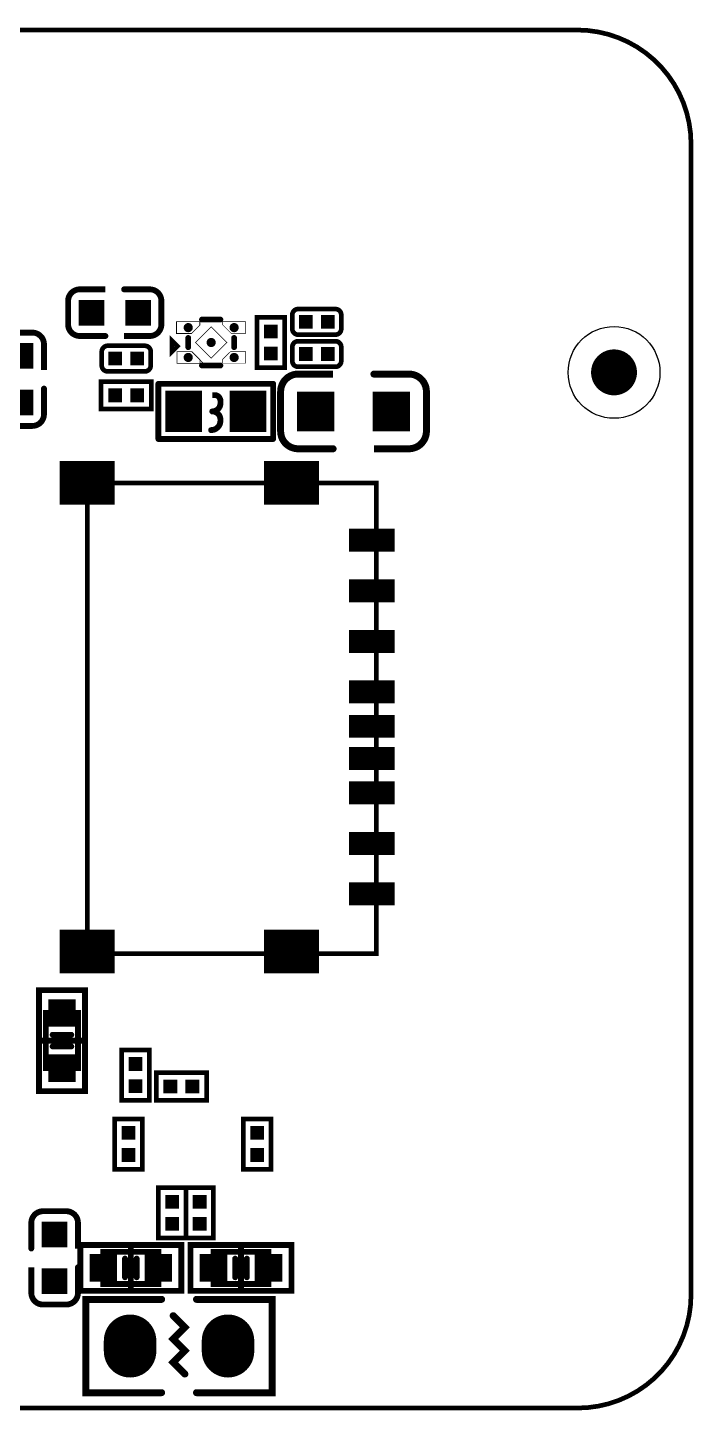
# Model space of a CAD drawing. Extents: x -0.1 to 65.1, y -0.1 to 30.1.
# Drawn here: x 50.55 to 65.05, y -0.05 to 30.06 of the extents above; entities that cross this region are included whole.
import ezdxf

# ---------------------------------------------------------------- set-up
doc = ezdxf.new("R2010")
doc.units = 0
doc.header["$MEASUREMENT"] = 0
for name, pattern in [('KEEPOUT_00011110$0', [2, 1, 1]), ('TRMIDX_0', [2, 1, 1]), ('TRMIDX_1', [2, 1, 1]), ('TRMIDX_2', [2, 1, 1]), ('TRMIDX_3', [2, 1, 1]), ('TRMIDX_4', [2, 1, 1])]:
    doc.linetypes.add(name, pattern=pattern)
doc.layers.get('0').update_dxf_attribs({"linetype": 'CONTINUOUS'})
for name, color, linetype in [('BOARD_OUTLINE_00', 183, 'CONTINUOUS'), ('DRIL_NPLTE_THRU_01', 3, 'CONTINUOUS'), ('DRIL_NPLTE_THRU_02', 171, 'CONTINUOUS'), ('DRIL_NPLTE_THRU_03', 34, 'CONTINUOUS'), ('DRIL_NPLTE_THRU_04', 222, 'CONTINUOUS'), ('DRIL_NPLTE_THRU_05', 171, 'CONTINUOUS'), ('DRIL_NPLTE_THRU_06', 186, 'CONTINUOUS'), ('DRIL_NPLTE_THRU_07', 171, 'CONTINUOUS'), ('DRIL_NPLTE_THRU_08', 2, 'CONTINUOUS'), ('DRIL_PLTE_THRU_01', 3, 'CONTINUOUS'), ('DRIL_PLTE_THRU_02', 171, 'CONTINUOUS'), ('DRIL_PLTE_THRU_03', 34, 'CONTINUOUS'), ('DRIL_PLTE_THRU_04', 222, 'CONTINUOUS'), ('DRIL_PLTE_THRU_05', 171, 'CONTINUOUS'), ('DRIL_PLTE_THRU_06', 186, 'CONTINUOUS'), ('DRIL_PLTE_THRU_07', 171, 'CONTINUOUS'), ('DRIL_PLTE_THRU_08', 2, 'CONTINUOUS'), ('KEEPOUT_01', 1, 'CONTINUOUS'), ('PADS_BOT', 56, 'CONTINUOUS'), ('PADS_INNER', 96, 'CONTINUOUS'), ('PADS_TOP', 96, 'CONTINUOUS'), ('PART_BOT_2DLINE_00', 183, 'CONTINUOUS'), ('PART_BOT_2DLINE_01', 7, 'CONTINUOUS'), ('PART_BOT_2DLINE_108', 183, 'CONTINUOUS'), ('PART_BOT_COPPER_01', 7, 'CONTINUOUS'), ('PART_BOT_COPPER_121', 6, 'CONTINUOUS')]:
    doc.layers.add(name, color=color, linetype=linetype)

# ---------------------------------------------------------------- blocks, each defined once
blk = doc.blocks.new('BOARD_1')
at = {"layer": 'BOARD_OUTLINE_00', "const_width": 0.102}
blk.add_lwpolyline([(0, 0), (0, 24.854, -0.414214), (2.457, 27.311), (62.522, 27.311, -0.414214), (65.002, 24.832), (65.002, -0.229, -0.414214), (62.536, -2.694), (2.527, -2.694, -0.414214), (-0.013, -0.153), (-0.013, 0)], format="xyb", close=True, dxfattribs=at)
blk = doc.blocks.new('SMOOTH_0$127')
at = {"const_width": 0.0635}
blk.add_lwpolyline([(-0.03175, 0, 1), (0.03175, 0, 1)], format="xyb", close=True, dxfattribs=at)
blk = doc.blocks.new('PART_BODY_BOT_90')
at = {"layer": 'PART_BOT_2DLINE_00', "const_width": 0.127}
blk.add_lwpolyline([(-1.1, 0.5), (1.1, 0.5), (1.1, -0.5), (-1.1, -0.5)], close=True, dxfattribs=at)
for points in [[(0, 0.4572), (0, -0.4572)], [(-0.127, 0.2032), (-0.127, -0.2032)], [(0.127, 0.2032), (0.127, -0.2032)]]:
    blk.add_lwpolyline(points, dxfattribs=at)
at = {"layer": 'PART_BOT_2DLINE_108', "const_width": 0.127}
blk.add_lwpolyline([(-0.6, 0.35), (0.6, 0.35), (0.6, -0.35), (-0.6, -0.35)], close=True, dxfattribs=at)
at = {"layer": 'PART_BOT_2DLINE_00'}
for p in [(-1.1, 0.5), (0, 0.4572), (1.1, 0.5), (-0.127, 0.2032), (0.127, 0.2032), (-0.127, -0.2032), (0.127, -0.2032), (-1.1, -0.5), (0, -0.4572), (1.1, -0.5)]:
    blk.add_blockref('SMOOTH_0$127', p, dxfattribs=at)
at = {"layer": 'PART_BOT_2DLINE_108'}
for p in [(-0.6, 0.35), (0.6, 0.35), (-0.6, -0.35), (0.6, -0.35)]:
    blk.add_blockref('SMOOTH_0$127', p, dxfattribs=at)
blk = doc.blocks.new('DRIL_HOLE_0')
blk.add_lwpolyline([(0, 0, 1), (0, 0, 1)], format="xyb", close=True)
blk = doc.blocks.new('PAD_0')
blk.add_lwpolyline([(0, 0, 1), (0, 0, 1)], format="xyb", close=True)
blk = doc.blocks.new('PAD_1')
at = {"const_width": 0.6}
blk.add_lwpolyline([(-0.3, 0), (0.3, 0)], dxfattribs=at)
blk = doc.blocks.new('STK_BOT_30')
at = {"layer": 'DRIL_PLTE_THRU_01'}
blk.add_blockref('DRIL_HOLE_0', (0, 0), dxfattribs=at)
at = {"layer": 'DRIL_PLTE_THRU_02'}
blk.add_blockref('DRIL_HOLE_0', (0, 0), dxfattribs=at)
at = {"layer": 'DRIL_PLTE_THRU_03'}
blk.add_blockref('DRIL_HOLE_0', (0, 0), dxfattribs=at)
at = {"layer": 'DRIL_PLTE_THRU_04'}
blk.add_blockref('DRIL_HOLE_0', (0, 0), dxfattribs=at)
at = {"layer": 'DRIL_PLTE_THRU_05'}
blk.add_blockref('DRIL_HOLE_0', (0, 0), dxfattribs=at)
at = {"layer": 'DRIL_PLTE_THRU_06'}
blk.add_blockref('DRIL_HOLE_0', (0, 0), dxfattribs=at)
at = {"layer": 'DRIL_PLTE_THRU_07'}
blk.add_blockref('DRIL_HOLE_0', (0, 0), dxfattribs=at)
at = {"layer": 'DRIL_PLTE_THRU_08'}
blk.add_blockref('DRIL_HOLE_0', (0, 0), dxfattribs=at)
at = {"layer": 'PADS_BOT'}
blk.add_blockref('PAD_1', (0, 0), dxfattribs=at)
at = {"layer": 'PADS_INNER'}
blk.add_blockref('PAD_0', (0, 0), dxfattribs=at)
at = {"layer": 'PADS_TOP'}
blk.add_blockref('PAD_0', (0, 0), dxfattribs=at)
blk = doc.blocks.new('SYM_BOT_36')
for name, p in [('PART_BODY_BOT_90', (0, 0)), ('STK_BOT_30', (-0.6, 0)), ('STK_BOT_30', (0.6, 0))]:
    blk.add_blockref(name, p)
blk = doc.blocks.new('PART_BOT_2')
blk.add_blockref('SYM_BOT_36', (0, 0))
blk = doc.blocks.new('PART_BODY_BOT_66')
at = {"layer": 'PART_BOT_2DLINE_00', "const_width": 0.127}
for points in [[(-0.2032, 0.508), (-0.762, 0.508, 0.4142136), (-1.016, 0.254), (-1.016, -0.254, 0.4142136), (-0.762, -0.508), (-0.2032, -0.508)], [(0.2032, -0.508), (0.762, -0.508, 0.4142136), (1.016, -0.254), (1.016, 0.254, 0.4142136), (0.762, 0.508), (0.2032, 0.508)]]:
    blk.add_lwpolyline(points, format="xyb", dxfattribs=at)
at = {"layer": 'PART_BOT_2DLINE_00'}
for p in [(-0.762, 0.508), (-0.2032, 0.508), (0.2032, -0.508), (0.762, -0.508)]:
    blk.add_blockref('SMOOTH_0$127', p, dxfattribs=at)
blk = doc.blocks.new('PAD_8')
at = {"const_width": 0.5588}
blk.add_lwpolyline([(-0.2794, 0), (0.2794, 0)], dxfattribs=at)
blk = doc.blocks.new('STK_BOT_12')
at = {"layer": 'DRIL_PLTE_THRU_01'}
blk.add_blockref('DRIL_HOLE_0', (0, 0), dxfattribs=at)
at = {"layer": 'DRIL_PLTE_THRU_02'}
blk.add_blockref('DRIL_HOLE_0', (0, 0), dxfattribs=at)
at = {"layer": 'DRIL_PLTE_THRU_03'}
blk.add_blockref('DRIL_HOLE_0', (0, 0), dxfattribs=at)
at = {"layer": 'DRIL_PLTE_THRU_04'}
blk.add_blockref('DRIL_HOLE_0', (0, 0), dxfattribs=at)
at = {"layer": 'DRIL_PLTE_THRU_05'}
blk.add_blockref('DRIL_HOLE_0', (0, 0), dxfattribs=at)
at = {"layer": 'DRIL_PLTE_THRU_06'}
blk.add_blockref('DRIL_HOLE_0', (0, 0), dxfattribs=at)
at = {"layer": 'DRIL_PLTE_THRU_07'}
blk.add_blockref('DRIL_HOLE_0', (0, 0), dxfattribs=at)
at = {"layer": 'DRIL_PLTE_THRU_08'}
blk.add_blockref('DRIL_HOLE_0', (0, 0), dxfattribs=at)
at = {"layer": 'PADS_BOT'}
blk.add_blockref('PAD_8', (0, 0), dxfattribs=at)
at = {"layer": 'PADS_INNER'}
blk.add_blockref('PAD_0', (0, 0), dxfattribs=at)
at = {"layer": 'PADS_TOP'}
blk.add_blockref('PAD_0', (0, 0), dxfattribs=at)
blk = doc.blocks.new('SYM_BOT_12')
for name, p in [('PART_BODY_BOT_66', (0, 0)), ('STK_BOT_12', (-0.508, 0)), ('STK_BOT_12', (0.508, 0))]:
    blk.add_blockref(name, p)
blk = doc.blocks.new('PART_BOT_15')
blk.add_blockref('SYM_BOT_12', (0, 0))
blk = doc.blocks.new('PART_BOT_24')
blk.add_blockref('SYM_BOT_36', (0, 0))
blk = doc.blocks.new('SMOOTH_0$1016')
at = {"const_width": 0.0508}
blk.add_lwpolyline([(-0.0254, 0, 1), (0.0254, 0, 1)], format="xyb", close=True, dxfattribs=at)
blk = doc.blocks.new('PART_BODY_BOT_64')
at = {"layer": 'PART_BOT_2DLINE_00', "const_width": 0.102}
blk.add_lwpolyline([(-0.533, 0.152, -0.414214), (-0.406, 0.279), (0.406, 0.279, -0.414214), (0.533, 0.152), (0.533, -0.152, -0.414214), (0.406, -0.279), (-0.406, -0.279, -0.414214), (-0.533, -0.152)], format="xyb", close=True, dxfattribs=at)
at = {"layer": 'PART_BOT_2DLINE_00'}
for p in [(-0.406, 0.279), (-0.533, 0.152)]:
    blk.add_blockref('SMOOTH_0$1016', p, dxfattribs=at)
blk = doc.blocks.new('PAD_3')
at = {"const_width": 0.29972}
blk.add_lwpolyline([(-0.14986, 0), (0.14986, 0)], dxfattribs=at)
blk = doc.blocks.new('STK_BOT_11')
at = {"layer": 'DRIL_NPLTE_THRU_01'}
blk.add_blockref('DRIL_HOLE_0', (0, 0), dxfattribs=at)
at = {"layer": 'DRIL_NPLTE_THRU_02'}
blk.add_blockref('DRIL_HOLE_0', (0, 0), dxfattribs=at)
at = {"layer": 'DRIL_NPLTE_THRU_03'}
blk.add_blockref('DRIL_HOLE_0', (0, 0), dxfattribs=at)
at = {"layer": 'DRIL_NPLTE_THRU_04'}
blk.add_blockref('DRIL_HOLE_0', (0, 0), dxfattribs=at)
at = {"layer": 'DRIL_NPLTE_THRU_05'}
blk.add_blockref('DRIL_HOLE_0', (0, 0), dxfattribs=at)
at = {"layer": 'DRIL_NPLTE_THRU_06'}
blk.add_blockref('DRIL_HOLE_0', (0, 0), dxfattribs=at)
at = {"layer": 'DRIL_NPLTE_THRU_07'}
blk.add_blockref('DRIL_HOLE_0', (0, 0), dxfattribs=at)
at = {"layer": 'DRIL_NPLTE_THRU_08'}
blk.add_blockref('DRIL_HOLE_0', (0, 0), dxfattribs=at)
at = {"layer": 'PADS_BOT'}
blk.add_blockref('PAD_3', (0, 0), dxfattribs=at)
at = {"layer": 'PADS_INNER'}
blk.add_blockref('PAD_0', (0, 0), dxfattribs=at)
at = {"layer": 'PADS_TOP'}
blk.add_blockref('PAD_0', (0, 0), dxfattribs=at)
blk = doc.blocks.new('SYM_BOT_10')
for name, p in [('PART_BODY_BOT_64', (0, 0)), ('STK_BOT_11', (-0.24003, 0)), ('STK_BOT_11', (0.24003, 0))]:
    blk.add_blockref(name, p)
blk = doc.blocks.new('PART_BOT_32')
blk.add_blockref('SYM_BOT_10', (0, 0))
blk = doc.blocks.new('PART_BODY_BOT_72')
at = {"layer": 'PART_BOT_2DLINE_01', "const_width": 0.1016}
blk.add_lwpolyline([(-0.5461, -0.29972), (0.55118, -0.29972), (0.55118, 0.29972), (-0.5461, 0.29972)], close=True, dxfattribs=at)
at = {"layer": 'PART_BOT_2DLINE_01'}
for p in [(-0.5461, 0.29972), (0.55118, 0.29972), (-0.5461, -0.29972), (0.55118, -0.29972)]:
    blk.add_blockref('SMOOTH_0$1016', p, dxfattribs=at)
blk = doc.blocks.new('SYM_BOT_18')
for name, p in [('PART_BODY_BOT_72', (0, 0)), ('STK_BOT_11', (-0.24003, 0)), ('STK_BOT_11', (0.24003, 0))]:
    blk.add_blockref(name, p)
blk = doc.blocks.new('PART_BOT_33')
blk.add_blockref('SYM_BOT_18', (0, 0))
blk = doc.blocks.new('PART_BOT_34')
blk.add_blockref('SYM_BOT_10', (0, 0))
blk = doc.blocks.new('PART_BOT_35')
blk.add_blockref('SYM_BOT_10', (0, 0))
blk = doc.blocks.new('PART_BOT_36')
blk.add_blockref('SYM_BOT_12', (0, 0))
blk = doc.blocks.new('PART_BOT_37')
blk.add_blockref('SYM_BOT_18', (0, 0))
blk = doc.blocks.new('SMOOTH_0$0127')
at = {"const_width": 0.00635}
blk.add_lwpolyline([(-0.003, 0, 1), (0.003, 0, 1)], format="xyb", close=True, dxfattribs=at)
blk = doc.blocks.new('SMOOTH_0$1')
at = {"const_width": 0.05}
blk.add_lwpolyline([(-0.025, 0, 1), (0.025, 0, 1)], format="xyb", close=True, dxfattribs=at)
blk = doc.blocks.new('PART_BODY_BOT_73')
at = {"layer": 'PART_BOT_2DLINE_00'}
for points, const_width in [([(-0.1, 0.5), (0.1, 0.5)], 0.127), ([(-0.5, 0.2), (-0.5, -0.2)], 0.127), ([(0.5, 0.2), (0.5, -0.2)], 0.127), ([(-0.1, -0.5), (0.1, -0.5)], 0.127), ([(-0.2, -0.856), (0.042, -0.856), (-0.079, -0.736), (-0.2, -0.856)], 0.1)]:
    blk.add_lwpolyline(points, dxfattribs=dict(at, const_width=const_width))
at = {"layer": 'PART_BOT_COPPER_01', "linetype": 'TRMIDX_3', "const_width": 0.0127}
blk.add_lwpolyline([(-0.45, 0.75), (-0.45, 0.25), (-0.368, 0.25), (-0.2, 0.419), (-0.2, 0.75)], close=True, dxfattribs=at)
at = {"layer": 'PART_BOT_COPPER_01', "linetype": 'TRMIDX_2', "const_width": 0.0127}
blk.add_lwpolyline([(0.2, 0.75), (0.45, 0.75), (0.45, 0.25), (0.386, 0.25), (0.2, 0.437)], close=True, dxfattribs=at)
at = {"layer": 'PART_BOT_COPPER_01', "linetype": 'TRMIDX_4', "const_width": 0.0127}
blk.add_lwpolyline([(0.001, 0.339), (0.34, 0), (0.001, -0.339), (-0.338, 0)], close=True, dxfattribs=at)
at = {"layer": 'PART_BOT_COPPER_01', "linetype": 'TRMIDX_0', "const_width": 0.0127}
blk.add_lwpolyline([(-0.45, -0.744), (-0.45, -0.244), (-0.368, -0.244), (-0.2, -0.413), (-0.2, -0.744)], close=True, dxfattribs=at)
at = {"layer": 'PART_BOT_COPPER_01', "linetype": 'TRMIDX_1', "const_width": 0.0127}
blk.add_lwpolyline([(0.2, -0.75), (0.45, -0.75), (0.45, -0.25), (0.376, -0.25), (0.2, -0.426)], close=True, dxfattribs=at)
at = {"layer": 'PART_BOT_COPPER_121', "const_width": 0.0127}
for points in [[(-0.45, 0.749), (-0.45, 0.249), (-0.368, 0.249), (-0.2, 0.418), (-0.2, 0.749)], [(0.199, 0.747), (0.452, 0.747), (0.452, 0.249), (0.386, 0.249), (0.199, 0.436)], [(-0.005, 0.338), (-0.343, 0), (0.001, -0.344), (0.345, 0), (0.002, 0.343), (-0.005, 0.343)], [(-0.451, -0.747), (-0.198, -0.747), (-0.198, -0.426), (-0.451, -0.174)], [(0.457, -0.246), (0.376, -0.246), (0.194, -0.428), (0.194, -0.757), (0.457, -0.757)]]:
    blk.add_lwpolyline(points, close=True, dxfattribs=at)
at = {"layer": 'PART_BOT_2DLINE_00'}
for name, p in [('SMOOTH_0$127', (-0.1, 0.5)), ('SMOOTH_0$127', (0.1, 0.5)), ('SMOOTH_0$127', (-0.5, 0.2)), ('SMOOTH_0$127', (0.5, 0.2)), ('SMOOTH_0$127', (-0.5, -0.2)), ('SMOOTH_0$127', (0.5, -0.2)), ('SMOOTH_0$127', (-0.1, -0.5)), ('SMOOTH_0$127', (0.1, -0.5)), ('SMOOTH_0$1', (-0.2, -0.856)), ('SMOOTH_0$1', (-0.2, -0.856)), ('SMOOTH_0$1', (-0.079, -0.736)), ('SMOOTH_0$1', (0.042, -0.856))]:
    blk.add_blockref(name, p, dxfattribs=at)
at = {"layer": 'PART_BOT_COPPER_01'}
for p in [(-0.45, 0.75), (-0.2, 0.75), (0.2, 0.75), (0.45, 0.75), (-0.2, 0.419), (0.001, 0.339), (0.2, 0.437), (-0.45, 0.25), (-0.368, 0.25), (-0.338, 0), (0.34, 0), (0.386, 0.25), (0.45, 0.25), (-0.45, -0.244), (-0.368, -0.244), (0.376, -0.25), (0.45, -0.25), (-0.2, -0.413), (0.001, -0.339), (0.2, -0.426), (-0.45, -0.744), (-0.2, -0.744), (0.2, -0.75), (0.45, -0.75)]:
    blk.add_blockref('SMOOTH_0$0127', p, dxfattribs=at)
at = {"layer": 'PART_BOT_COPPER_121'}
for p in [(-0.45, 0.749), (-0.2, 0.749), (0.199, 0.747), (0.452, 0.747), (-0.2, 0.418), (-0.005, 0.343), (-0.005, 0.338), (0.002, 0.343), (0.199, 0.436), (-0.45, 0.249), (-0.368, 0.249), (-0.343, 0), (0.345, 0), (0.386, 0.249), (0.452, 0.249), (-0.451, -0.174), (0.376, -0.246), (0.457, -0.246), (-0.198, -0.426), (0.001, -0.344), (0.194, -0.428), (-0.451, -0.747), (-0.198, -0.747), (0.194, -0.757), (0.457, -0.757)]:
    blk.add_blockref('SMOOTH_0$0127', p, dxfattribs=at)
blk = doc.blocks.new('PAD_13')
at = {"const_width": 0.1}
blk.add_lwpolyline([(0, -0.05, 1), (0, 0.05, 1)], format="xyb", close=True, dxfattribs=at)
blk = doc.blocks.new('STK_BOT_16')
at = {"layer": 'DRIL_NPLTE_THRU_01'}
blk.add_blockref('DRIL_HOLE_0', (0, 0), dxfattribs=at)
at = {"layer": 'DRIL_NPLTE_THRU_02'}
blk.add_blockref('DRIL_HOLE_0', (0, 0), dxfattribs=at)
at = {"layer": 'DRIL_NPLTE_THRU_03'}
blk.add_blockref('DRIL_HOLE_0', (0, 0), dxfattribs=at)
at = {"layer": 'DRIL_NPLTE_THRU_04'}
blk.add_blockref('DRIL_HOLE_0', (0, 0), dxfattribs=at)
at = {"layer": 'DRIL_NPLTE_THRU_05'}
blk.add_blockref('DRIL_HOLE_0', (0, 0), dxfattribs=at)
at = {"layer": 'DRIL_NPLTE_THRU_06'}
blk.add_blockref('DRIL_HOLE_0', (0, 0), dxfattribs=at)
at = {"layer": 'DRIL_NPLTE_THRU_07'}
blk.add_blockref('DRIL_HOLE_0', (0, 0), dxfattribs=at)
at = {"layer": 'DRIL_NPLTE_THRU_08'}
blk.add_blockref('DRIL_HOLE_0', (0, 0), dxfattribs=at)
at = {"layer": 'PADS_BOT'}
blk.add_blockref('PAD_13', (0, 0), dxfattribs=at)
at = {"layer": 'PADS_INNER'}
blk.add_blockref('PAD_0', (0, 0), dxfattribs=at)
at = {"layer": 'PADS_TOP'}
blk.add_blockref('PAD_0', (0, 0), dxfattribs=at)
blk = doc.blocks.new('SYM_BOT_19')
for name, p in [('PART_BODY_BOT_73', (0, 0)), ('STK_BOT_16', (-0.325, 0.5)), ('STK_BOT_16', (0.325, 0.5)), ('STK_BOT_16', (0, 0)), ('STK_BOT_16', (-0.325, -0.5)), ('STK_BOT_16', (0.325, -0.5))]:
    blk.add_blockref(name, p)
blk = doc.blocks.new('PART_BOT_38')
blk.add_blockref('SYM_BOT_19', (0, 0))
blk = doc.blocks.new('PART_BOT_42')
blk.add_blockref('SYM_BOT_12', (0, 0))
blk = doc.blocks.new('PART_BODY_BOT_80')
at = {"layer": 'KEEPOUT_01', "linetype": 'KEEPOUT_00011110$0'}
blk.add_lwpolyline([(-1, 0, 1), (1, 0, 1)], format="xyb", close=True, dxfattribs=at)
blk = doc.blocks.new('PAD_17')
at = {"const_width": 0.5}
blk.add_lwpolyline([(0, -0.25, 1), (0, 0.25, 1)], format="xyb", close=True, dxfattribs=at)
blk = doc.blocks.new('STK_BOT_21')
at = {"layer": 'DRIL_NPLTE_THRU_01'}
blk.add_blockref('DRIL_HOLE_0', (0, 0), dxfattribs=at)
at = {"layer": 'DRIL_NPLTE_THRU_02'}
blk.add_blockref('DRIL_HOLE_0', (0, 0), dxfattribs=at)
at = {"layer": 'DRIL_NPLTE_THRU_03'}
blk.add_blockref('DRIL_HOLE_0', (0, 0), dxfattribs=at)
at = {"layer": 'DRIL_NPLTE_THRU_04'}
blk.add_blockref('DRIL_HOLE_0', (0, 0), dxfattribs=at)
at = {"layer": 'DRIL_NPLTE_THRU_05'}
blk.add_blockref('DRIL_HOLE_0', (0, 0), dxfattribs=at)
at = {"layer": 'DRIL_NPLTE_THRU_06'}
blk.add_blockref('DRIL_HOLE_0', (0, 0), dxfattribs=at)
at = {"layer": 'DRIL_NPLTE_THRU_07'}
blk.add_blockref('DRIL_HOLE_0', (0, 0), dxfattribs=at)
at = {"layer": 'DRIL_NPLTE_THRU_08'}
blk.add_blockref('DRIL_HOLE_0', (0, 0), dxfattribs=at)
at = {"layer": 'PADS_BOT'}
blk.add_blockref('PAD_17', (0, 0), dxfattribs=at)
at = {"layer": 'PADS_INNER'}
blk.add_blockref('PAD_0', (0, 0), dxfattribs=at)
at = {"layer": 'PADS_TOP'}
blk.add_blockref('PAD_0', (0, 0), dxfattribs=at)
blk = doc.blocks.new('SYM_BOT_26')
for name in ['PART_BODY_BOT_80', 'STK_BOT_21']:
    blk.add_blockref(name, (0, 0))
blk = doc.blocks.new('PART_BOT_49')
blk.add_blockref('SYM_BOT_26', (0, 0))
blk = doc.blocks.new('PART_BODY_BOT_81')
at = {"layer": 'PART_BOT_2DLINE_01', "const_width": 0.127}
for points in [[(1.249934, 0.599948), (-1.249934, 0.599948)], [(-1.249934, 0.599948), (-1.249934, -0.599948)], [(1.249934, -0.599948), (1.249934, 0.599948)], [(-1.249934, -0.599948), (1.249934, -0.599948)]]:
    blk.add_lwpolyline(points, dxfattribs=at)
for points in [[(-0.1016, 0.4064, -0.414213562), (0.1016, 0.2032), (0.1016, 0.1778, -0.414213562), (-0.0762, 0), (-0.1016, 0)], [(-0.0762, 0, -0.414213562), (0.1016, -0.1778), (0.1016, -0.2286, -0.414213562), (-0.0254, -0.3556), (-0.0762, -0.3556)]]:
    blk.add_lwpolyline(points, format="xyb", dxfattribs=at)
at = {"layer": 'PART_BOT_2DLINE_01'}
for p in [(-1.249934, 0.599948), (-1.249934, 0.599948), (1.249934, 0.599948), (1.249934, 0.599948), (-0.1016, 0.4064), (-0.0762, 0), (0.1016, 0.2032), (0.1016, -0.1778), (-1.249934, -0.599948), (-1.249934, -0.599948), (1.249934, -0.599948), (1.249934, -0.599948)]:
    blk.add_blockref('SMOOTH_0$127', p, dxfattribs=at)
blk = doc.blocks.new('PAD_18')
at = {"const_width": 0.8001}
blk.add_lwpolyline([(-0.44958, 0), (0.44958, 0)], dxfattribs=at)
blk = doc.blocks.new('STK_BOT_22')
at = {"layer": 'DRIL_NPLTE_THRU_01'}
blk.add_blockref('DRIL_HOLE_0', (0, 0), dxfattribs=at)
at = {"layer": 'DRIL_NPLTE_THRU_02'}
blk.add_blockref('DRIL_HOLE_0', (0, 0), dxfattribs=at)
at = {"layer": 'DRIL_NPLTE_THRU_03'}
blk.add_blockref('DRIL_HOLE_0', (0, 0), dxfattribs=at)
at = {"layer": 'DRIL_NPLTE_THRU_04'}
blk.add_blockref('DRIL_HOLE_0', (0, 0), dxfattribs=at)
at = {"layer": 'DRIL_NPLTE_THRU_05'}
blk.add_blockref('DRIL_HOLE_0', (0, 0), dxfattribs=at)
at = {"layer": 'DRIL_NPLTE_THRU_06'}
blk.add_blockref('DRIL_HOLE_0', (0, 0), dxfattribs=at)
at = {"layer": 'DRIL_NPLTE_THRU_07'}
blk.add_blockref('DRIL_HOLE_0', (0, 0), dxfattribs=at)
at = {"layer": 'DRIL_NPLTE_THRU_08'}
blk.add_blockref('DRIL_HOLE_0', (0, 0), dxfattribs=at)
at = {"layer": 'PADS_BOT', "rotation": 90}
blk.add_blockref('PAD_18', (0, 0), dxfattribs=at)
at = {"layer": 'PADS_INNER'}
blk.add_blockref('PAD_0', (0, 0), dxfattribs=at)
at = {"layer": 'PADS_TOP'}
blk.add_blockref('PAD_0', (0, 0), dxfattribs=at)
blk = doc.blocks.new('SYM_BOT_27')
for name, p in [('PART_BODY_BOT_81', (0, 0)), ('STK_BOT_22', (-0.700024, 0)), ('STK_BOT_22', (0.700024, 0))]:
    blk.add_blockref(name, p)
blk = doc.blocks.new('PART_BOT_72')
blk.add_blockref('SYM_BOT_27', (0, 0))
blk = doc.blocks.new('SMOOTH_0$1524')
at = {"const_width": 0.0762}
blk.add_lwpolyline([(-0.0381, 0, 1), (0.0381, 0, 1)], format="xyb", close=True, dxfattribs=at)
blk = doc.blocks.new('PART_BODY_BOT_78')
at = {"layer": 'PART_BOT_2DLINE_00', "const_width": 0.152}
for points in [[(-0.445, 0.813), (-1.207, 0.813, 0.414214), (-1.588, 0.432), (-1.588, -0.432, 0.414214), (-1.207, -0.813), (-0.445, -0.813)], [(0.444, -0.813), (1.206, -0.813, 0.414214), (1.587, -0.432), (1.587, 0.432, 0.414214), (1.206, 0.813), (0.444, 0.813)]]:
    blk.add_lwpolyline(points, format="xyb", dxfattribs=at)
at = {"layer": 'PART_BOT_2DLINE_00'}
for p in [(-1.207, 0.813), (-0.445, 0.813), (0.444, -0.813), (1.206, -0.813)]:
    blk.add_blockref('SMOOTH_0$1524', p, dxfattribs=at)
blk = doc.blocks.new('PAD_12')
at = {"const_width": 0.8128}
blk.add_lwpolyline([(-0.4318, 0), (0.4318, 0)], dxfattribs=at)
blk = doc.blocks.new('STK_BOT_20')
at = {"layer": 'DRIL_PLTE_THRU_01'}
blk.add_blockref('DRIL_HOLE_0', (0, 0), dxfattribs=at)
at = {"layer": 'DRIL_PLTE_THRU_02'}
blk.add_blockref('DRIL_HOLE_0', (0, 0), dxfattribs=at)
at = {"layer": 'DRIL_PLTE_THRU_03'}
blk.add_blockref('DRIL_HOLE_0', (0, 0), dxfattribs=at)
at = {"layer": 'DRIL_PLTE_THRU_04'}
blk.add_blockref('DRIL_HOLE_0', (0, 0), dxfattribs=at)
at = {"layer": 'DRIL_PLTE_THRU_05'}
blk.add_blockref('DRIL_HOLE_0', (0, 0), dxfattribs=at)
at = {"layer": 'DRIL_PLTE_THRU_06'}
blk.add_blockref('DRIL_HOLE_0', (0, 0), dxfattribs=at)
at = {"layer": 'DRIL_PLTE_THRU_07'}
blk.add_blockref('DRIL_HOLE_0', (0, 0), dxfattribs=at)
at = {"layer": 'DRIL_PLTE_THRU_08'}
blk.add_blockref('DRIL_HOLE_0', (0, 0), dxfattribs=at)
at = {"layer": 'PADS_BOT', "rotation": 90}
blk.add_blockref('PAD_12', (0, 0), dxfattribs=at)
at = {"layer": 'PADS_INNER'}
blk.add_blockref('PAD_0', (0, 0), dxfattribs=at)
at = {"layer": 'PADS_TOP'}
blk.add_blockref('PAD_0', (0, 0), dxfattribs=at)
blk = doc.blocks.new('SYM_BOT_24')
for name, p in [('PART_BODY_BOT_78', (0, 0)), ('STK_BOT_20', (-0.825, 0)), ('STK_BOT_20', (0.825, 0))]:
    blk.add_blockref(name, p)
blk = doc.blocks.new('PART_BOT_74')
blk.add_blockref('SYM_BOT_24', (0, 0))
blk = doc.blocks.new('PART_BOT_99')
blk.add_blockref('SYM_BOT_18', (0, 0))
blk = doc.blocks.new('PART_BOT_100')
blk.add_blockref('SYM_BOT_18', (0, 0))
blk = doc.blocks.new('PART_BOT_216')
blk.add_blockref('SYM_BOT_18', (0, 0))
blk = doc.blocks.new('PART_BOT_217')
blk.add_blockref('SYM_BOT_18', (0, 0))
blk = doc.blocks.new('PART_BOT_226')
blk.add_blockref('SYM_BOT_18', (0, 0))
blk = doc.blocks.new('PART_BOT_228')
blk.add_blockref('SYM_BOT_18', (0, 0))
blk = doc.blocks.new('PART_BODY_BOT_111')
at = {"layer": 'PART_BOT_2DLINE_00', "const_width": 0.1}
blk.add_lwpolyline([(-5.1, 2.7), (5.15, 2.7), (5.15, -3.6), (-5.1, -3.6)], close=True, dxfattribs=at)
at = {"layer": 'PART_BOT_2DLINE_00'}
for p in [(-5.1, 2.7), (5.15, 2.7), (-5.1, -3.6), (5.15, -3.6)]:
    blk.add_blockref('SMOOTH_0$1', p, dxfattribs=at)
blk = doc.blocks.new('PAD_25')
at = {"const_width": 0.5}
blk.add_lwpolyline([(-0.5, 0), (0.5, 0)], dxfattribs=at)
blk = doc.blocks.new('STK_BOT_57')
at = {"layer": 'DRIL_PLTE_THRU_01'}
blk.add_blockref('DRIL_HOLE_0', (0, 0), dxfattribs=at)
at = {"layer": 'DRIL_PLTE_THRU_02'}
blk.add_blockref('DRIL_HOLE_0', (0, 0), dxfattribs=at)
at = {"layer": 'DRIL_PLTE_THRU_03'}
blk.add_blockref('DRIL_HOLE_0', (0, 0), dxfattribs=at)
at = {"layer": 'DRIL_PLTE_THRU_04'}
blk.add_blockref('DRIL_HOLE_0', (0, 0), dxfattribs=at)
at = {"layer": 'DRIL_PLTE_THRU_05'}
blk.add_blockref('DRIL_HOLE_0', (0, 0), dxfattribs=at)
at = {"layer": 'DRIL_PLTE_THRU_06'}
blk.add_blockref('DRIL_HOLE_0', (0, 0), dxfattribs=at)
at = {"layer": 'DRIL_PLTE_THRU_07'}
blk.add_blockref('DRIL_HOLE_0', (0, 0), dxfattribs=at)
at = {"layer": 'DRIL_PLTE_THRU_08'}
blk.add_blockref('DRIL_HOLE_0', (0, 0), dxfattribs=at)
at = {"layer": 'PADS_BOT', "rotation": 90}
blk.add_blockref('PAD_25', (0, 0), dxfattribs=at)
at = {"layer": 'PADS_INNER'}
blk.add_blockref('PAD_0', (0, 0), dxfattribs=at)
at = {"layer": 'PADS_TOP'}
blk.add_blockref('PAD_0', (0, 0), dxfattribs=at)
blk = doc.blocks.new('PAD_26')
at = {"const_width": 0.95}
blk.add_lwpolyline([(-0.6, 0), (0.6, 0)], dxfattribs=at)
blk = doc.blocks.new('STK_BOT_58')
at = {"layer": 'DRIL_PLTE_THRU_01'}
blk.add_blockref('DRIL_HOLE_0', (0, 0), dxfattribs=at)
at = {"layer": 'DRIL_PLTE_THRU_02'}
blk.add_blockref('DRIL_HOLE_0', (0, 0), dxfattribs=at)
at = {"layer": 'DRIL_PLTE_THRU_03'}
blk.add_blockref('DRIL_HOLE_0', (0, 0), dxfattribs=at)
at = {"layer": 'DRIL_PLTE_THRU_04'}
blk.add_blockref('DRIL_HOLE_0', (0, 0), dxfattribs=at)
at = {"layer": 'DRIL_PLTE_THRU_05'}
blk.add_blockref('DRIL_HOLE_0', (0, 0), dxfattribs=at)
at = {"layer": 'DRIL_PLTE_THRU_06'}
blk.add_blockref('DRIL_HOLE_0', (0, 0), dxfattribs=at)
at = {"layer": 'DRIL_PLTE_THRU_07'}
blk.add_blockref('DRIL_HOLE_0', (0, 0), dxfattribs=at)
at = {"layer": 'DRIL_PLTE_THRU_08'}
blk.add_blockref('DRIL_HOLE_0', (0, 0), dxfattribs=at)
at = {"layer": 'PADS_BOT', "rotation": 90}
blk.add_blockref('PAD_26', (0, 0), dxfattribs=at)
at = {"layer": 'PADS_INNER'}
blk.add_blockref('PAD_0', (0, 0), dxfattribs=at)
at = {"layer": 'PADS_TOP'}
blk.add_blockref('PAD_0', (0, 0), dxfattribs=at)
blk = doc.blocks.new('SYM_BOT_57')
for name, p in [('STK_BOT_58', (-5.1, 2.7)), ('STK_BOT_58', (5.1, 2.7)), ('PART_BODY_BOT_111', (0, 0)), ('STK_BOT_58', (-5.1, -1.75)), ('STK_BOT_58', (5.1, -1.75)), ('STK_BOT_57', (-3.85, -3.5)), ('STK_BOT_57', (-2.75, -3.5)), ('STK_BOT_57', (-1.65, -3.5)), ('STK_BOT_57', (-0.55, -3.5)), ('STK_BOT_57', (0.2, -3.5)), ('STK_BOT_57', (0.9, -3.5)), ('STK_BOT_57', (1.65, -3.5)), ('STK_BOT_57', (2.75, -3.5)), ('STK_BOT_57', (3.85, -3.5))]:
    blk.add_blockref(name, p)
blk = doc.blocks.new('PART_BOT_239')
blk.add_blockref('SYM_BOT_57', (0, 0))
blk = doc.blocks.new('PART_BOT_242')
blk.add_blockref('SYM_BOT_36', (0, 0))
blk = doc.blocks.new('PART_BODY_BOT_116')
at = {"layer": 'PART_BOT_2DLINE_00', "const_width": 0.1524}
for points in [[(-0.381, 1.016), (-2.032, 1.016), (-2.032, -1.016), (-0.381, -1.016)], [(0.381, 1.016), (2.032, 1.016), (2.032, -1.016), (0.381, -1.016)], [(0.127, 0.6096), (-0.127, 0.3556), (0.127, 0.1016), (-0.127, -0.1524), (0.127, -0.4064), (-0.127, -0.6604)]]:
    blk.add_lwpolyline(points, dxfattribs=at)
at = {"layer": 'PART_BOT_2DLINE_00'}
for p in [(-2.032, 1.016), (-0.381, 1.016), (0.381, 1.016), (2.032, 1.016), (0.127, 0.6096), (-0.127, 0.3556), (0.127, 0.1016), (-0.127, -0.1524), (-0.127, -0.6604), (0.127, -0.4064), (-2.032, -1.016), (-0.381, -1.016), (0.381, -1.016), (2.032, -1.016)]:
    blk.add_blockref('SMOOTH_0$1524', p, dxfattribs=at)
blk = doc.blocks.new('PAD_29')
at = {"const_width": 0.5715}
blk.add_lwpolyline([(-0.1143, -0.28575), (0.1143, -0.28575, 1), (0.1143, 0.28575), (-0.1143, 0.28575, 1)], format="xyb", close=True, dxfattribs=at)
blk = doc.blocks.new('STK_BOT_74')
at = {"layer": 'DRIL_PLTE_THRU_01'}
blk.add_blockref('DRIL_HOLE_0', (0, 0), dxfattribs=at)
at = {"layer": 'DRIL_PLTE_THRU_02'}
blk.add_blockref('DRIL_HOLE_0', (0, 0), dxfattribs=at)
at = {"layer": 'DRIL_PLTE_THRU_03'}
blk.add_blockref('DRIL_HOLE_0', (0, 0), dxfattribs=at)
at = {"layer": 'DRIL_PLTE_THRU_04'}
blk.add_blockref('DRIL_HOLE_0', (0, 0), dxfattribs=at)
at = {"layer": 'DRIL_PLTE_THRU_05'}
blk.add_blockref('DRIL_HOLE_0', (0, 0), dxfattribs=at)
at = {"layer": 'DRIL_PLTE_THRU_06'}
blk.add_blockref('DRIL_HOLE_0', (0, 0), dxfattribs=at)
at = {"layer": 'DRIL_PLTE_THRU_07'}
blk.add_blockref('DRIL_HOLE_0', (0, 0), dxfattribs=at)
at = {"layer": 'DRIL_PLTE_THRU_08'}
blk.add_blockref('DRIL_HOLE_0', (0, 0), dxfattribs=at)
at = {"layer": 'PADS_BOT', "rotation": 90}
blk.add_blockref('PAD_29', (0, 0), dxfattribs=at)
at = {"layer": 'PADS_INNER'}
blk.add_blockref('PAD_0', (0, 0), dxfattribs=at)
at = {"layer": 'PADS_TOP'}
blk.add_blockref('PAD_0', (0, 0), dxfattribs=at)
blk = doc.blocks.new('SYM_BOT_62')
for name, p in [('PART_BODY_BOT_116', (0, 0)), ('STK_BOT_74', (-1.0668, 0)), ('STK_BOT_74', (1.0668, 0))]:
    blk.add_blockref(name, p)
blk = doc.blocks.new('PART_BOT_256')
blk.add_blockref('SYM_BOT_62', (0, 0))

msp = doc.modelspace()

# ---------------------------------------------------------------- block references
msp.add_blockref('BOARD_1', (0, 2.69399))
at = {"xscale": -1}
for name, p, rotation in [('PART_BOT_36', (52.45, 23.85), 180), ('PART_BOT_33', (55.85, 23.2), 270), ('PART_BOT_38', (54.55, 23.2), 270), ('PART_BOT_42', (50.4, 22.4), 90), ('PART_BOT_32', (52.7, 22.85), 180), ('PART_BOT_72', (54.65, 21.7), 180), ('PART_BOT_239', (54.5501, 15.04339), 90), ('PART_BOT_242', (51.3, 8), 90), ('PART_BOT_228', (52.9, 7.25), 90), ('PART_BOT_226', (53.9, 7), 180), ('PART_BOT_216', (52.75, 5.75), 90), ('PART_BOT_217', (55.55, 5.75), 90), ('PART_BOT_100', (53.7, 4.25), 270), ('PART_BOT_99', (54.3, 4.25), 270), ('PART_BOT_15', (51.14036, 3.26898), 270), ('PART_BOT_2', (55.2, 3.05), 180), ('PART_BOT_256', (53.85, 1.35), 180)]:
    msp.add_blockref(name, p, dxfattribs=dict(at, rotation=rotation))
for name, p in [('PART_BOT_34', (56.85, 23.65)), ('PART_BOT_49', (63.32474, 22.55012)), ('PART_BOT_35', (56.85, 22.95)), ('PART_BOT_74', (57.65, 21.7)), ('PART_BOT_37', (52.7, 22.05)), ('PART_BOT_24', (52.8, 3.05))]:
    msp.add_blockref(name, p, dxfattribs=at)

doc.saveas('drawing.dxf')
